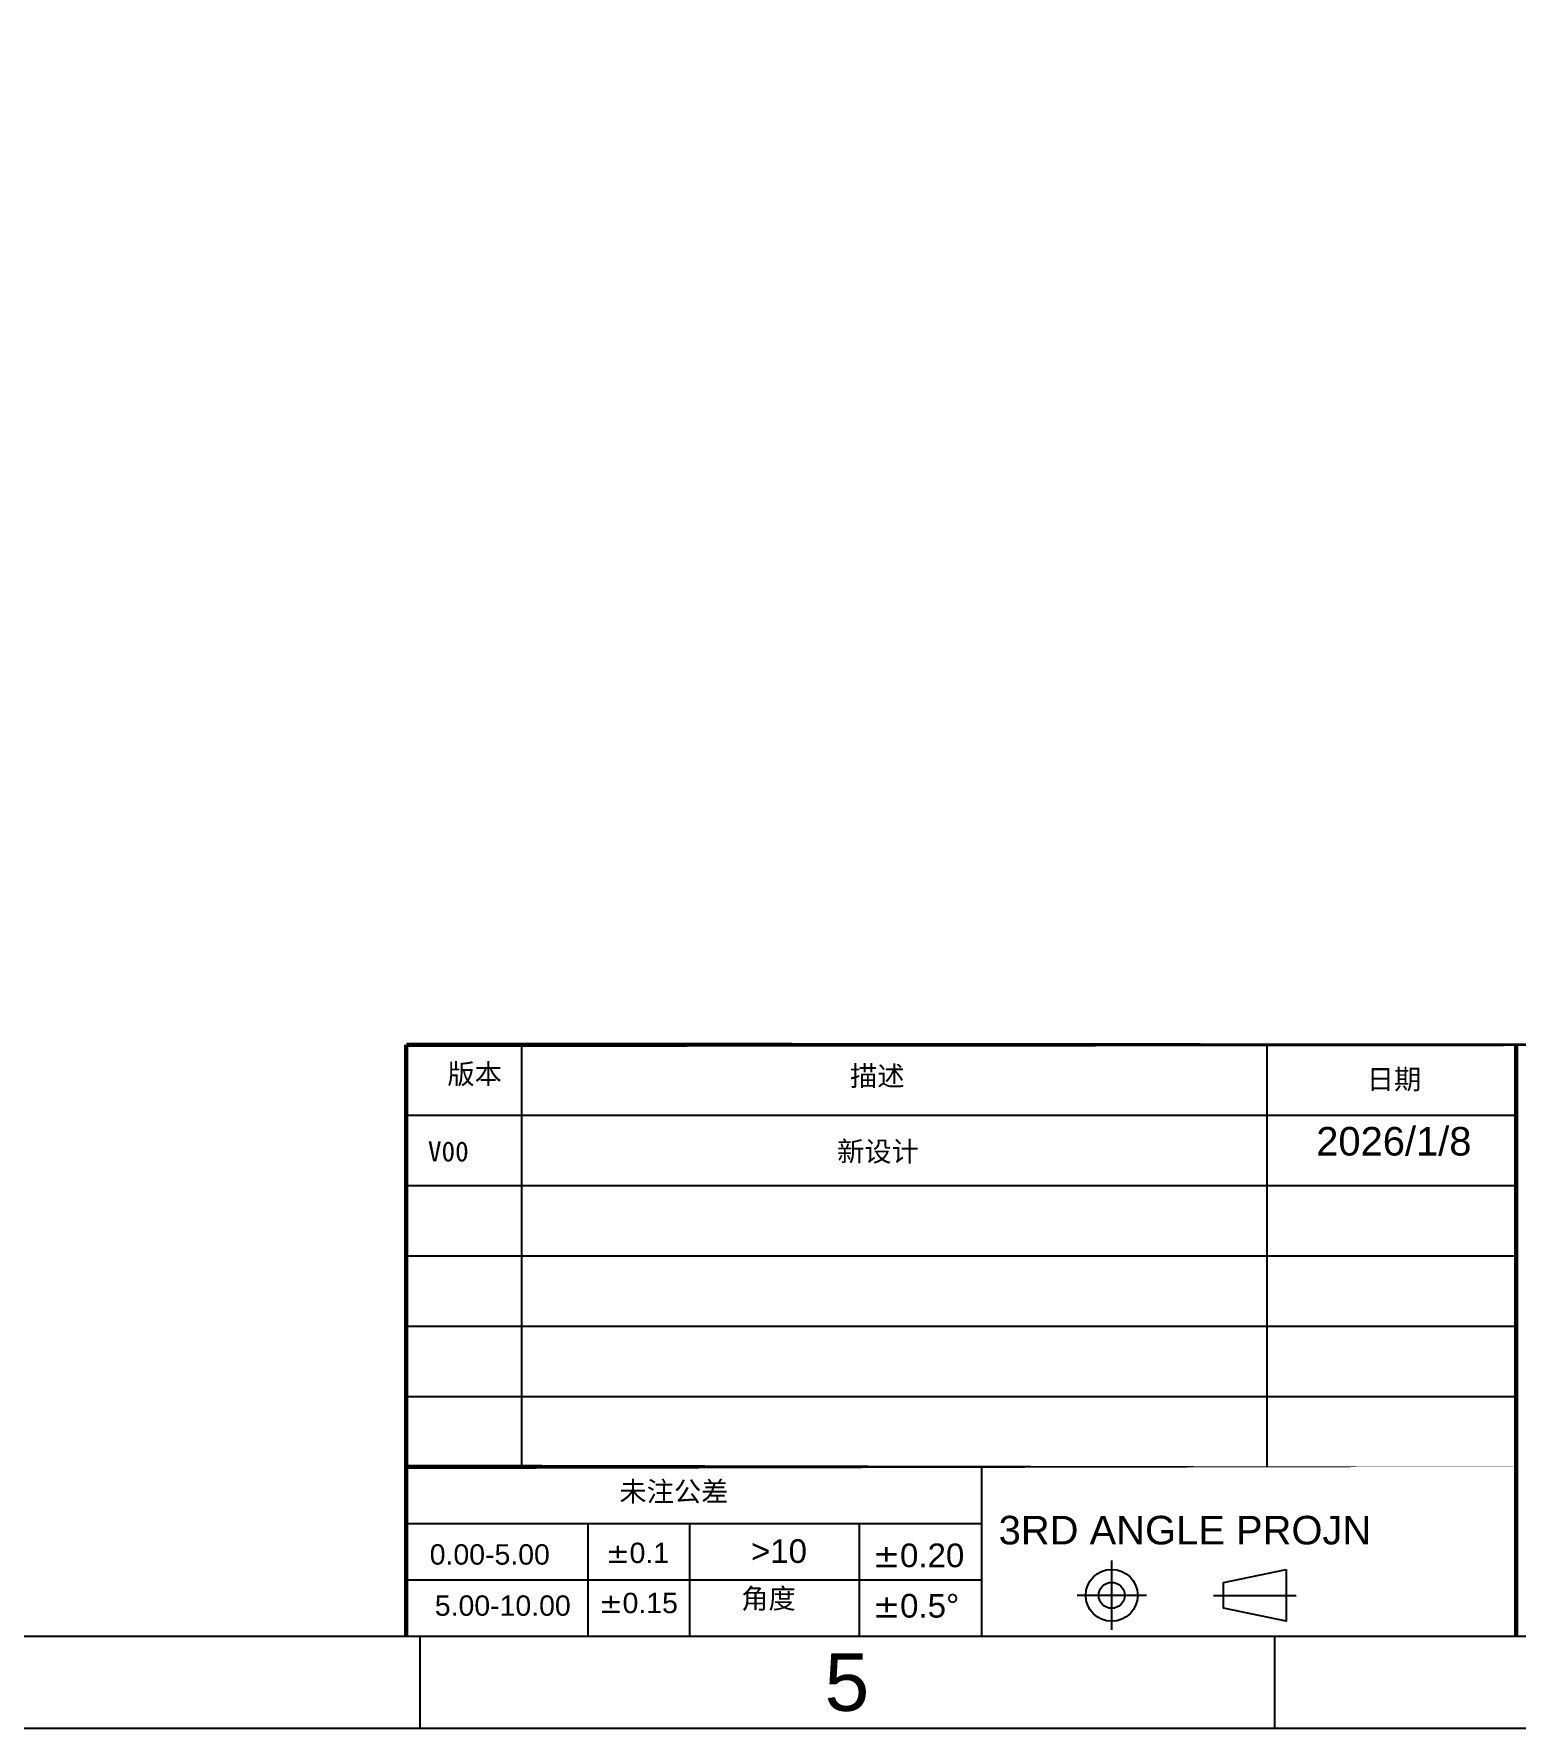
# Model space of a CAD drawing. Header units: millimetres. Extents: x 20905 to 43117, y -15595 to -5301.
# Drawn here: x 22562.9 to 22789.7, y -15421.9 to -15162.7 of the extents above; entities that cross this region are included whole.
import ezdxf

# ---------------------------------------------------------------- set-up
doc = ezdxf.new("R2010")
doc.units = ezdxf.units.MM
doc.header["$LTSCALE"] = 0.2
doc.layers.add('图形外框', color=7, linetype='Continuous')
doc.styles.add('宋体', font='arial.ttf')

msp = doc.modelspace()

# ---------------------------------------------------------------- linework, layer by layer
at = {"layer": '图形外框'}
for points in [[(22085.1307, -14753.119), (22085.1307, -15421.9241), (23059.3911, -15421.9241), (23059.3911, -14753.119)], [(22098.9975, -14767.1991), (22098.9975, -15407.844), (23045.5244, -15407.844), (23045.5244, -14767.1991)]]:
    msp.add_lwpolyline(points, close=True, dxfattribs=at)
at = {"layer": '图形外框', "color": 0, "const_width": 0.6953}
for points in [[(22619.8727, -15317.3911), (22619.8727, -15407.7778)], [(22789.6614, -15317.3911), (22789.6614, -15407.7778)]]:
    msp.add_lwpolyline(points, dxfattribs=at)
at = {"layer": '图形外框', "color": 0}
for points in [[(23045.4581, -15317.3911, 0, 0, 0), (22619.8727, -15317.3911, 0.6953, 0.6953, 0)], [(22789.6614, -15381.953, 0, 0, 0), (22619.8727, -15381.953, 0.6953, 0.6953, 0)]]:
    msp.add_lwpolyline(points, format="xyseb", close=True, dxfattribs=at)
for points in [[(22637.5677, -15381.953), (22637.5677, -15317.3911)], [(22751.5815, -15381.953), (22751.5815, -15317.3911)], [(22619.8727, -15328.1616), (22789.6614, -15328.1616)], [(22619.8727, -15338.9188), (22789.6614, -15338.9188)], [(22619.8727, -15349.6759), (22789.6614, -15349.6759)], [(22619.8727, -15360.4331), (22789.6614, -15360.4331)], [(22619.8727, -15371.1903), (22789.6614, -15371.1903)], [(22707.8781, -15381.953), (22707.8781, -15407.844)], [(22619.8727, -15390.6002), (22707.8781, -15390.6002)], [(22647.6651, -15390.6285), (22647.6651, -15407.8722)], [(22663.2303, -15390.6002), (22663.2303, -15407.844)], [(22689.172, -15390.6002), (22689.172, -15407.844)], [(22727.8222, -15406.9036), (22727.8222, -15396.2721)], [(22619.8727, -15399.2475), (22707.8781, -15399.2475)], [(22722.5064, -15401.5879), (22733.1379, -15401.5879)], [(22743.361, -15401.6134), (22756.0074, -15401.6134)]]:
    msp.add_lwpolyline(points, dxfattribs=at)
msp.add_lwpolyline([(22754.4745, -15397.6404), (22754.4745, -15405.5865), (22744.8939, -15403.6), (22744.8939, -15399.6269)], close=True, dxfattribs=at)
at = {"layer": '图形外框'}
for points in [[(22621.9729, -15407.844), (22621.9729, -15421.9241)], [(22752.7168, -15407.844), (22752.7168, -15421.9241)]]:
    msp.add_lwpolyline(points, dxfattribs=at)
at = {"layer": '图形外框', "color": 0}
for radius in [3.973, 1.9865]:
    msp.add_circle((22727.7992, -15401.6134), radius, dxfattribs=at)

# ---------------------------------------------------------------- texts
at = {"layer": '图形外框', "color": 0, "style": '宋体'}
msp.add_text('3RD ANGLE PROJN', height=4.370345, dxfattribs=at).set_placement((22710.51, -15393.8213))
at = {"layer": '图形外框', "style": '宋体'}
msp.add_text('5', height=8.8001, dxfattribs=at).set_placement((22683.8781, -15419.2841))
at = {"layer": '图形外框', "color": 0, "style": '宋体'}
for s, insert, char_height, width, attachment_point in [('{\\fSimSun|b0|i0|c134|p54;版本}', (22626.1773, -15320.3298), 3.057106, 17.022744, 1), ('{\\fSimSun|b0|i0|c134|p54;描述}', (22687.7651, -15320.633), 3.057106, 27.67302, 1), ('{\\fSimSun|b0|i0|c134|p2;日期}', (22766.8083, -15321.1282), 3.057106, 23.30884, 1), ('{\\fSimSun|b0|i0|c134|p54;未注公差}', (22660.8283, -15384.2013), 3.057106, 21.416796, 2), ('0.00-5.00', (22632.6618, -15393.8025), 3.11301, 24.88144, 2), ('{\\fVerdana|b0|i0|c134|p34;%%P}0.1', (22655.2808, -15393.5555), 3.113008, 24.88144, 2), ('>10', (22676.8998, -15393.0385), 3.61607, 24.88144, 2), ('{\\fVerdana|b0|i0|c134|p34;%%P}0.20', (22698.2536, -15393.6906), 3.61607, 24.88144, 2), ('{\\fSimSun|b0|i0|c134|p54;角度}', (22675.2934, -15400.576), 3.057106, 24.88144, 2), ('5.00-10.00', (22634.65, -15401.6212), 3.11301, 24.88144, 2), ('{\\fVerdana|b0|i0|c134|p34;%%P}0.15', (22655.4161, -15401.2204), 3.113008, 24.88144, 2), ('{\\fVerdana|b0|i0|c134|p34;%%P}0.5°', (22697.8724, -15401.4017), 3.61607, 24.88144, 2)]:
    msp.add_mtext(s, dxfattribs=dict(at, insert=insert, char_height=char_height, width=width, attachment_point=attachment_point))
at = {"layer": '图形外框', "style": '宋体'}
for s, insert, char_height, width, attachment_point in [('{\\C4;2026/1/8}', (22770.9588, -15329.965), 4.367295, 35.068666, 2), ('{\\fSimSun|b0|i0|c134|p2;V00}', (22623.2016, -15332.1783), 3.057106, 13.851524, 1), ('{\\fSimSun|b0|i0|c134|p2;新设计}', (22685.7876, -15332.1783), 3.057106, 13.851524, 1)]:
    msp.add_mtext(s, dxfattribs=dict(at, insert=insert, char_height=char_height, width=width, attachment_point=attachment_point))

doc.saveas('drawing.dxf')
